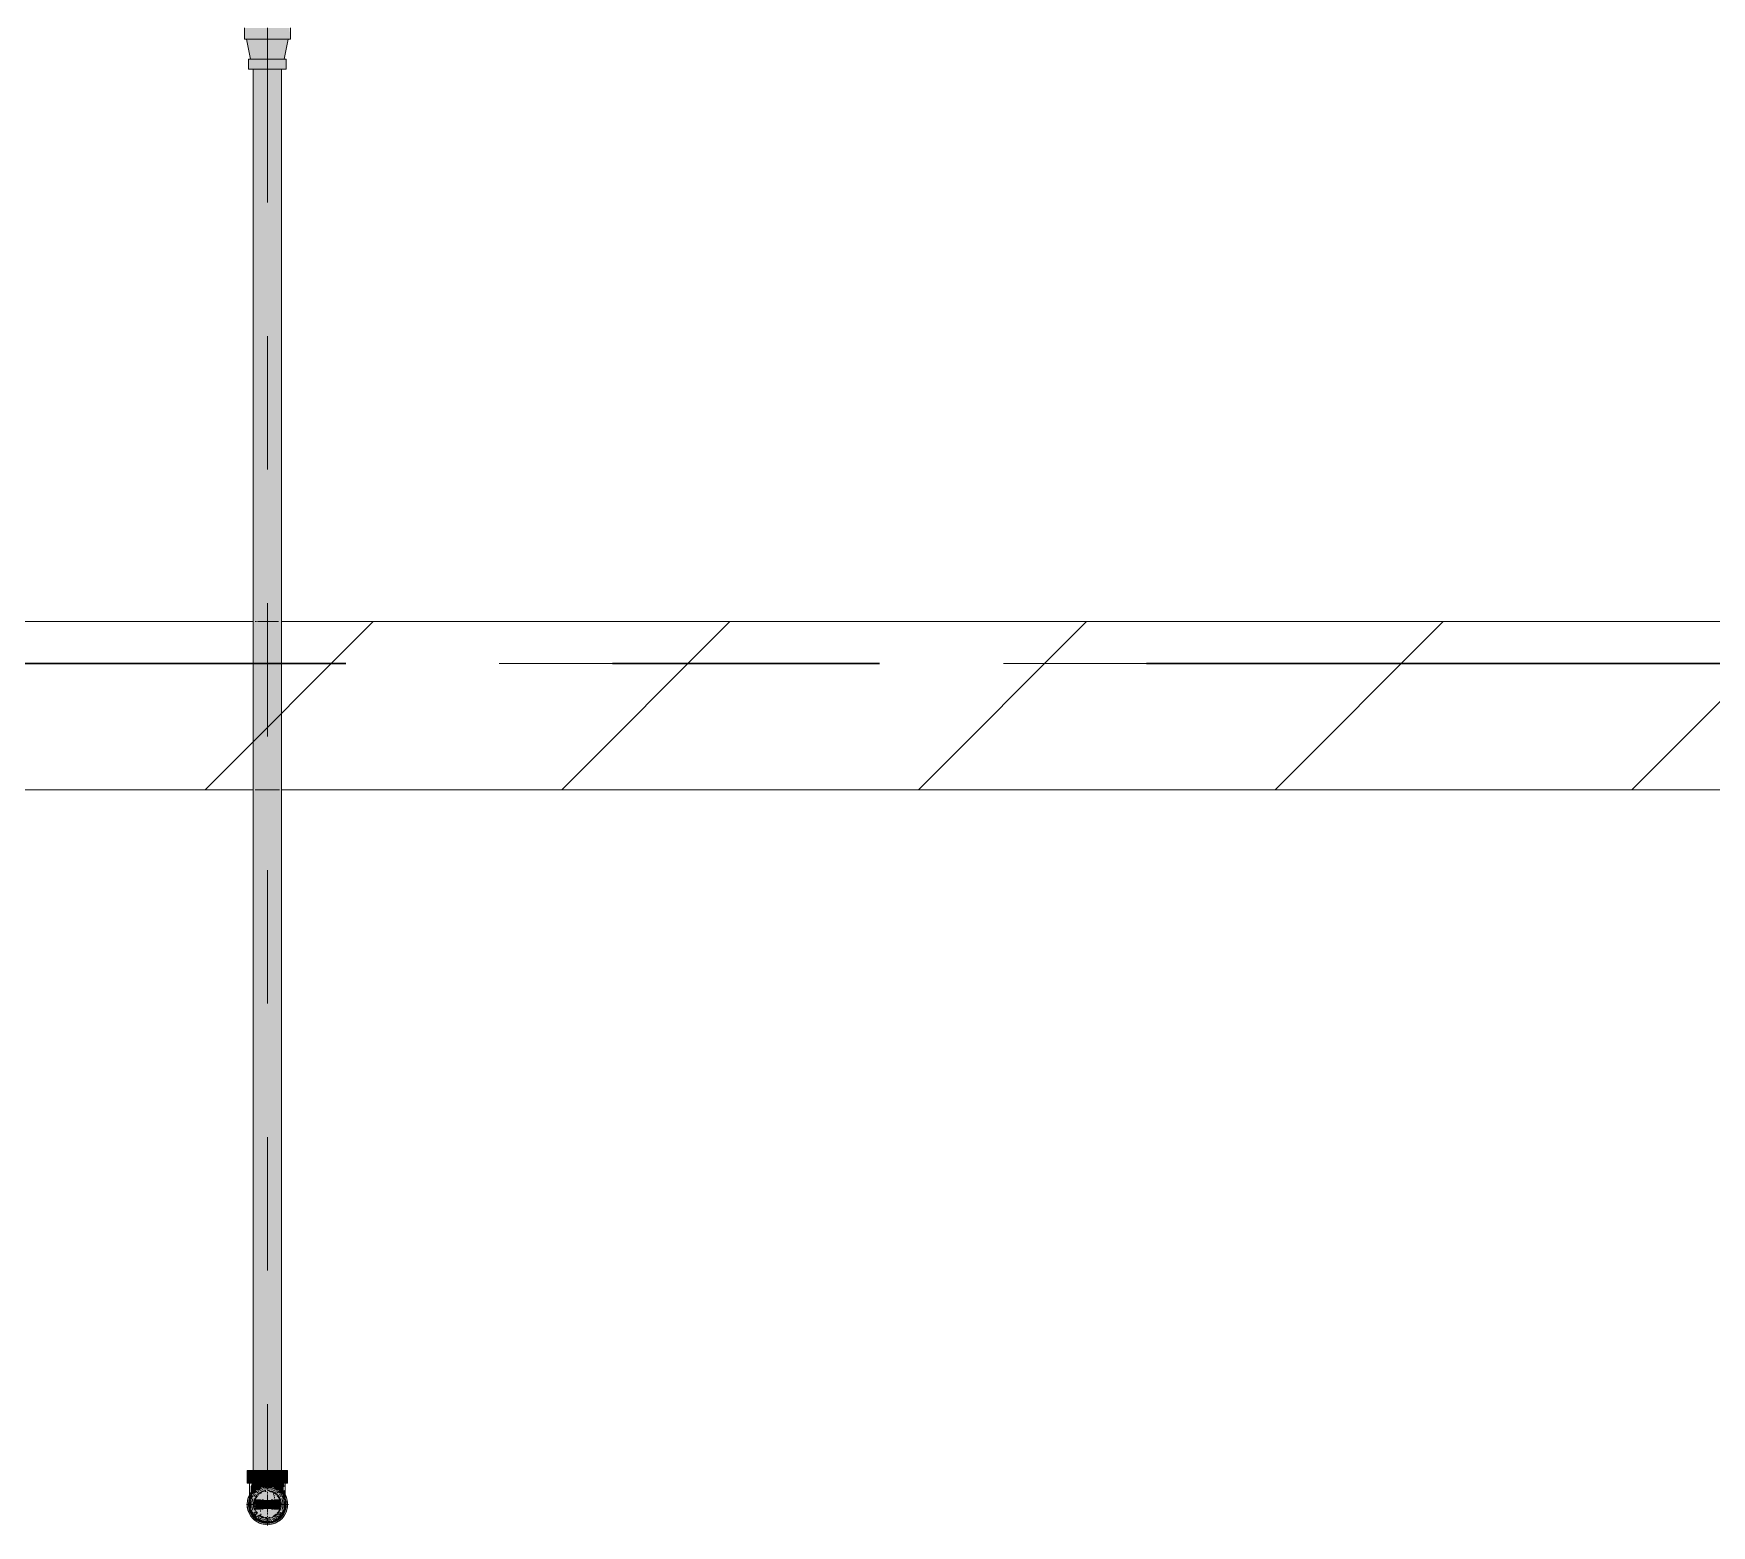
# Model space of a CAD drawing. Header units: millimetres. Extents: x -4000 to 187956, y -58990 to 162485.
# Drawn here: x 68972 to 70968, y 126425 to 128199 of the extents above; entities that cross this region are included whole.
import ezdxf

# ---------------------------------------------------------------- set-up
doc = ezdxf.new("R2010")
doc.units = ezdxf.units.MM
for name, pattern in [('Dash 1_16_', [317.5, 158.75, -158.75]), ('Grid Line', [2222.5, 1270, -317.5, 317.5, -317.5]), ('Grid Line 12_5mm', [2150, 1250, -300, 300, -300])]:
    doc.linetypes.add(name, pattern=pattern)
for name, color, linetype, lineweight in [('A-WALL', 113, 'Continuous', 13), ('A-WALL-PATT', 111, 'Continuous', 13), ('F-SPRN', 3, 'Continuous', 9), ('P-PIPE', 3, 'Continuous', 9), ('P-PIPE-CNTR', 3, 'Continuous', 9), ('S-GRID', 1, 'Continuous', 30)]:
    doc.layers.add(name, color=color, linetype=linetype, lineweight=lineweight)

# ---------------------------------------------------------------- blocks, each defined once
blk = doc.blocks.new('CMF2_NHAXUONG_A_rvt-1-FFS - TANG 1')
at = {"layer": 'A-WALL-PATT', "lineweight": 9}
h = blk.add_hatch(dxfattribs=at)
h.set_pattern_fill('FP_12', color=250, style=0, pattern_type=2)
h.set_pattern_definition([(45, (0, 0), (-212.13203, 212.13203), [])])
h.paths.add_polyline_path([(68581, 127300.1), (97082.8, 127300.1), (97082.8, 127500.1), (67049.8, 127500.1), (67049.8, 127300.1)])
h.paths.add_polyline_path([(43638.6, 127300.1), (63049.8, 127300.1), (63049.8, 127500.1), (43549.8, 127500.1), (43549.8, 127300.1)])
at = {"layer": 'A-WALL', "color": 50, "lineweight": 15}
for p, q in [((69233.5, 127500.1), (67166.5, 127500.1)), ((71733.5, 127500.1), (69266.5, 127500.1)), ((67166.7, 127300.1), (69233.3, 127300.1)), ((69266.7, 127300.1), (71733.3, 127300.1))]:
    blk.add_line(p, q, dxfattribs=at)
at = {"layer": 'A-WALL', "color": 35, "lineweight": 15}
for p, q in [((69233.5, 127500.1), (67166.5, 127500.1)), ((71733.5, 127500.1), (69266.5, 127500.1)), ((67166.7, 127300.1), (69233.3, 127300.1)), ((69266.7, 127300.1), (71733.3, 127300.1))]:
    blk.add_line(p, q, dxfattribs=at)
at = {"layer": 'A-WALL', "color": 14, "lineweight": 15}
for p, q in [((69237.1, 127500.1), (69235.5, 127500.1)), ((69263.4, 127500.1), (69238.2, 127500.1)), ((69235.5, 127300.1), (69264.5, 127300.1))]:
    blk.add_line(p, q, dxfattribs=at)
at = {"layer": 'A-WALL', "color": 15, "lineweight": 15}
for p, q in [((69237.1, 127500.1), (69235.5, 127500.1)), ((69263.4, 127500.1), (69238.2, 127500.1)), ((69235.5, 127300.1), (69264.5, 127300.1))]:
    blk.add_line(p, q, dxfattribs=at)
at = {"layer": 'S-GRID', "linetype": 'Grid Line 12_5mm', "lineweight": 9}
blk.add_line((-824.3, 127450), (183641.1, 127450), dxfattribs=at)
blk = doc.blocks.new('Sprinkler_Up - DN20-V259-FFS - TANG 1')
at = {"layer": 'F-SPRN', "transparency": 33554534}
for points in [[(-13.5, 0), (-3.9, 0.7), (-1.7, 2.9), (-1.2, 3.5), (-0.6, 4), (0.6, 4), (1.2, 3.5), (1.7, 2.9), (4.6, 0), (22.2, 0), (18, 13.1), (6.9, 21.2), (-6.9, 21.2), (-18.4, 11.9), (-22.2, 0)], [(0, -21.2), (6.9, -21.2), (18, -13.1), (22.2, 0), (3.9, -0.7), (1.7, -2.9), (1.2, -3.5), (0.6, -4), (-0.6, -4), (-1.2, -3.5), (-1.7, -2.9), (-4.6, 0), (-22.2, 0), (-18, -13.1), (-6.9, -21.2)], [(0, -16.7), (4.3, -16.1), (11.8, -11.8), (16.1, -4.3), (16.1, 4.3), (11.7, 11.9), (8.3, 14.4), (0, 16.7), (-4.3, 16.1), (-11.8, 11.8), (-16.1, 4.3), (-16.1, -4.3), (-11.8, -11.8), (-8.3, -14.4)], [(0, -15.6), (7.8, -13.5), (13.5, -7.8), (15.1, -4), (15.1, 4), (13.5, 7.8), (7.8, 13.5), (0, 15.6), (-9.9, 11.9), (-11, 11), (-15.1, 4), (-15.1, -4), (-11, -11), (-7.8, -13.5)], [(-10.9, -5.5), (-10.9, 5.4), (-14.5, 5.4), (-14.5, -5.5)], [(-7.7, -5.5), (-7.7, 5.4), (-10.9, 5.4), (-10.9, -5.5)], [(0, -5.5), (0, 5.4), (-7.7, 5.4), (-7.7, -5.5)], [(0, 0), (5.7, 0), (2.9, 4.9), (-2.9, 4.9), (-5.7, 0)], [(2.9, -4.9), (5.7, 0), (-5.7, 0), (-2.9, -4.9)], [(0, 0), (4.6, 0), (0, 4.6), (-4.6, 0)], [(0, -4.6), (4.6, 0), (-4.6, 0)], [(0, -2.6), (1.3, 0), (-1.8, 0)], [(-1.3, 0), (1.8, 0), (0, 2.6)], [(7.7, -5.5), (7.7, 5.4), (0, 5.4), (0, -5.5)], [(10.9, -5.5), (10.9, 5.4), (7.7, 5.4), (7.7, -5.5)], [(14.5, -5.5), (14.5, 5.4), (10.9, 5.4), (10.9, -5.5)]]:
    blk.add_hatch(color=1, dxfattribs=at).paths.add_polyline_path(points)
at = {"layer": 'F-SPRN', "color": 1}
for p, q in [((-11.5, 5.4), (-14.5, 5.4)), ((-14.5, 5.4), (-11.3, 5.4)), ((-14.5, 5.4), (-14.5, 3.7)), ((-14.5, 3.3), (-14.5, 0)), ((-11.5, 5.4), (-11.5, 4)), ((-10.9, 1.9), (-10.9, 3.6)), ((-10.8, 5.4), (-8, 5.4)), ((-8.1, 5.4), (-10.8, 5.4)), ((-8.1, 5.4), (-8.1, 2.8)), ((-8.1, 2.5), (-8.1, 0.7)), ((-7.7, 4.8), (-7.7, 2.7)), ((-7.7, 4.8), (-7.7, 2.7)), ((-7.7, 2.1), (-7.7, 0.5)), ((-7.7, 2.1), (-7.7, 0.5)), ((-6.7, 5.4), (-4.7, 5.4)), ((-5.8, 3.8), (-5.8, 2.2)), ((-2.1, 0), (-2.1, 0)), ((-2.1, 0), (-2.1, -0.1)), ((0, 2.1), (-0.1, 2.1)), ((2.1, 0), (2.1, 0.1)), ((2.1, 0), (2.1, 0)), ((4.7, 5.4), (6.5, 5.4)), ((7.7, 5.4), (10.8, 5.4)), ((7.7, 5.2), (7.7, 2.7)), ((7.7, 5.2), (7.7, 2.7)), ((7.7, 2.3), (7.7, 0.5)), ((7.7, 2.3), (7.7, 0.5)), ((10.8, 5.4), (8.1, 5.4)), ((8.1, 5.4), (8.1, 2.8)), ((8.1, 2.5), (8.1, 0.4)), ((10.9, 5.4), (14.5, 5.4)), ((10.9, 3.6), (10.9, 0.2)), ((14.5, 5.4), (11.5, 5.4)), ((11.5, 5.4), (11.5, 4)), ((11.5, 3), (11.5, 0.2)), ((14.5, 5.4), (14.5, -5.5)), ((-14.5, -1.3), (-14.5, -3.7)), ((-11.1, -5.5), (-14.5, -5.5)), ((-14.5, -5.5), (-11.5, -5.5)), ((-10.9, -2.6), (-10.9, -1.3)), ((-10.8, -5.5), (-8.1, -5.5)), ((-7.8, -5.5), (-10.8, -5.5)), ((-8.1, -4.2), (-8.1, -5.5)), ((-7.7, -2.7), (-7.7, -4)), ((-7.7, -2.7), (-7.7, -4)), ((-7, -5.5), (-5.8, -5.5)), ((-4.8, -5.5), (-7, -5.5)), ((-5.8, -2.3), (-5.8, -3.8)), ((-2.1, -0.3), (-2, -0.4)), ((-2, -0.4), (-2, -0.5)), ((-2, -0.5), (-2, -0.6)), ((-2, -0.6), (-2, -0.7)), ((-2, -0.7), (-1.9, -0.7)), ((-1.9, -0.7), (-1.9, -0.8)), ((-1.9, -0.8), (-1.9, -0.9)), ((-1.9, -0.9), (-1.8, -1)), ((-1.8, -1), (-1.8, -1.1)), ((-1.8, -1), (-1.8, -1)), ((-1.8, -1.1), (-1.7, -1.2)), ((-1.7, -1.2), (-1.6, -1.3)), ((-1.7, -1.2), (-1.7, -1.2)), ((-1.6, -1.3), (-1.6, -1.4)), ((-1.6, -1.4), (-1.5, -1.4)), ((-1.5, -1.4), (-1.4, -1.5)), ((-1.4, -1.5), (-1.3, -1.6)), ((-1.4, -1.5), (-1.4, -1.5)), ((-1.3, -1.6), (-1.3, -1.7)), ((-1.3, -1.7), (-1.2, -1.7)), ((-1.2, -1.7), (-1.1, -1.7)), ((-1.1, -1.7), (-1.1, -1.8)), ((-1.1, -1.8), (-1, -1.8)), ((-1, -1.8), (-0.9, -1.9)), ((-0.9, -1.9), (-0.8, -1.9)), ((-0.8, -1.9), (-0.7, -2)), ((-0.8, -1.9), (-0.8, -1.9)), ((-0.7, -2), (-0.6, -2)), ((-0.6, -2), (-0.5, -2)), ((-0.5, -2), (-0.4, -2)), ((-0.4, -2), (-0.3, -2.1)), ((-0.4, -2), (-0.4, -2)), ((-0.3, -2.1), (-0.2, -2.1)), ((-0.2, -2.1), (-0.1, -2.1)), ((-0.1, -2.1), (0, -2.1)), ((0, -2.1), (0.1, -2.1)), ((0.1, -2.1), (0.2, -2.1)), ((0.1, -2.1), (0.1, -2.1)), ((0.2, -2.1), (0.3, -2.1)), ((0.3, -2.1), (0.4, -2)), ((0.4, -2), (0.5, -2)), ((0.5, -2), (0.6, -2)), ((0.6, -2), (0.7, -2)), ((0.6, -2), (0.6, -2)), ((0.7, -2), (0.8, -1.9)), ((0.8, -1.9), (0.9, -1.9)), ((0.9, -1.9), (1, -1.8)), ((0.9, -1.9), (0.9, -1.9)), ((1, -1.8), (1.1, -1.8)), ((1.1, -1.8), (1.2, -1.7)), ((1.2, -1.7), (1.3, -1.6)), ((1.2, -1.7), (1.2, -1.7)), ((1.3, -1.6), (1.4, -1.6)), ((1.4, -1.5), (1.5, -1.5)), ((1.4, -1.6), (1.4, -1.5)), ((1.5, -1.4), (1.6, -1.3)), ((1.5, -1.5), (1.5, -1.4)), ((1.6, -1.3), (1.7, -1.2)), ((1.6, -1.3), (1.6, -1.3)), ((1.7, -1.1), (1.8, -1.1)), ((1.7, -1.2), (1.7, -1.1)), ((1.8, -1), (1.9, -0.9)), ((1.8, -1.1), (1.8, -1)), ((1.9, -0.8), (2, -0.7)), ((1.9, -0.8), (1.9, -0.8)), ((1.9, -0.9), (1.9, -0.8)), ((2, -0.4), (2.1, -0.3)), ((2, -0.5), (2, -0.4)), ((2, -0.5), (2, -0.5)), ((2, -0.6), (2, -0.5)), ((2, -0.7), (2, -0.6)), ((2.1, -0.1), (2.1, 0)), ((2.1, -0.2), (2.1, -0.1)), ((2.1, -0.3), (2.1, -0.2)), ((7, -5.5), (4.8, -5.5)), ((5.8, -2.2), (5.8, -3.8)), ((5.8, -5.5), (7, -5.5)), ((7.7, -0.5), (7.7, -2.3)), ((7.7, -0.5), (7.7, -2.3)), ((7.7, -2.7), (7.7, -5.4)), ((7.7, -2.7), (7.7, -5.4)), ((10.8, -5.5), (7.7, -5.5)), ((8.1, -0.4), (8.1, -2.5)), ((8.1, -2.8), (8.1, -5.5)), ((8.1, -5.5), (10.8, -5.5)), ((10.9, -0.2), (10.9, -3.6)), ((14.5, -5.5), (10.9, -5.5)), ((11.5, -0.2), (11.5, -3)), ((11.5, -4), (11.5, -5.5)), ((11.5, -5.5), (14.5, -5.5))]:
    blk.add_line(p, q, dxfattribs=at)
at = {"layer": 'F-SPRN', "color": 1, "flags": 128}
for points in [[(-0.6, 2), (-0.7, 2), (-0.8, 1.9), (-0.9, 1.9), (-0.9, 1.9), (-1, 1.8), (-1.1, 1.8), (-1.2, 1.7), (-1.2, 1.7), (-1.3, 1.6), (-1.4, 1.6), (-1.4, 1.5), (-1.5, 1.5), (-1.5, 1.4), (-1.6, 1.3), (-1.6, 1.3), (-1.7, 1.2), (-1.7, 1.1), (-1.8, 1.1), (-1.8, 1), (-1.9, 0.9), (-1.9, 0.8), (-1.9, 0.8), (-2, 0.7), (-2, 0.6), (-2, 0.5), (-2, 0.5), (-2, 0.4), (-2.1, 0.3), (-2.1, 0.2), (-2.1, 0.1), (-2.1, 0)], [(-0.5, 2), (-0.6, 2), (-0.6, 2)], [(-0.1, 2.1), (-0.1, 2.1), (-0.2, 2.1), (-0.3, 2.1), (-0.4, 2), (-0.5, 2)], [(2.1, 0.1), (2.1, 0.2), (2.1, 0.2), (2.1, 0.3), (2, 0.4), (2, 0.5), (2, 0.6), (2, 0.7), (1.9, 0.7), (1.9, 0.8), (1.9, 0.9), (1.8, 1), (1.8, 1), (1.8, 1.1), (1.7, 1.2), (1.7, 1.2), (1.6, 1.3), (1.6, 1.4), (1.5, 1.4), (1.4, 1.5), (1.4, 1.5), (1.3, 1.6), (1.3, 1.7), (1.2, 1.7), (1.1, 1.7), (1.1, 1.8), (1, 1.8), (0.9, 1.9), (0.8, 1.9), (0.8, 1.9), (0.7, 2), (0.6, 2), (0.5, 2), (0.4, 2), (0.4, 2), (0.3, 2.1), (0.2, 2.1), (0.1, 2.1), (0, 2.1)], [(-2.1, -0.1), (-2.1, -0.2), (-2.1, -0.2), (-2.1, -0.3)]]:
    blk.add_lwpolyline(points, dxfattribs=at)
at = {"layer": 'F-SPRN', "color": 1}
for radius, start, end in [(22.2, 360, 180), (21.9, 108.2621, 125.7507), (21.9, 99.348, 107.901), (21.9, 90.145, 98.8503), (21.9, 72.5583, 89.4624), (21.9, 54.2493, 71.7379), (21.9, 165.6773, 179.2615), (21.9, 146.7912, 164.8151), (21.9, 144, 146.7912), (21.9, 126.6942, 143.2701), (16.7, 167.6802, 180), (16.7, 167.6802, 180), (16.7, 155.3879, 164.9693), (16.7, 155.3879, 164.9693), (15.6, 166.4265, 180), (15.6, 166.4265, 180), (15.6, 150.9409, 165), (15.6, 159.6139, 165), (16.7, 136.7213, 149.931), (16.7, 136.7213, 149.931), (15.6, 150.9409, 156.3845), (15.6, 138.4214, 150), (15.6, 138.4214, 150), (16.7, 134.4938, 135), (16.7, 134.4938, 135), (15.6, 129.9005, 135), (15.6, 129.9005, 135), (16.7, 121.4181, 130.5751), (16.7, 121.4181, 130.5751), (15.6, 120.5262, 126.205), (15.6, 120.5262, 126.205), (16.7, 106.5995, 120), (16.7, 106.5995, 120), (15.6, 114.4363, 119.9813), (15.6, 114.4363, 119.9813), (4.63, 155.7832, 180), (4.63, 155.7832, 180), (16.7, 96.4143, 105), (16.7, 96.4143, 105), (4.63, 109.0192, 138.2703), (4.63, 109.0192, 138.2703), (15.6, 95.5762, 100.6843), (15.6, 95.5762, 100.6843), (2.56, 109.0192, 168.8278), (2.56, 109.0192, 168.8278), (2.04, 109.0192, 180), (16.7, 83.0684, 90), (16.7, 83.0684, 90), (4.63, 17.9592, 90), (4.63, 17.9592, 90), (3.81, 57.0577, 90), (2.56, 14.5599, 90), (2.56, 14.5599, 90), (2.04, 10.4703, 90), (15.6, 75.573, 80.5892), (15.6, 75.573, 80.5892), (3.81, 16.1605, 43.8358), (15.6, 67.5614, 74.5481), (15.6, 67.5614, 74.5481), (16.7, 60, 75), (16.7, 60, 75), (15.6, 60.0187, 65.5637), (15.6, 60.0187, 65.5637), (15.6, 53.795, 60), (15.6, 53.795, 60), (16.7, 49.4249, 58.5819), (16.7, 49.4249, 58.5819), (15.6, 45, 50.0995), (15.6, 45, 50.0995), (16.7, 45, 45.5062), (16.7, 45, 45.5062), (15.6, 30, 41.5786), (15.6, 30, 41.5786), (16.7, 30, 43.2787), (16.7, 30, 43.2787), (21.9, 36.7299, 53.3058), (15.6, 23.6155, 29.5646), (15.6, 15, 29.5646), (15.6, 15, 20.3861), (16.7, 15, 24.6121), (16.7, 15, 24.6121), (15.6, 360, 13.6618), (15.6, 0, 13.6618), (16.7, 360, 12.3198), (16.7, 0, 12.3198), (21.9, 33.2088, 36), (21.9, 15.1849, 33.2088), (21.9, 0.7385, 14.3227), (22.2, 180, 360), (21.9, 180.7385, 194.3227), (21.9, 195.1849, 215.2302), (21.9, 216.7299, 233.3058), (16.7, 180, 192.3198), (16.7, 180, 192.3198), (16.7, 195.0307, 204.6121), (16.7, 195.0307, 204.6121), (15.6, 181.9082, 193.6618), (15.6, 181.9082, 193.6618), (15.6, 197.3339, 209.5646), (15.6, 197.3339, 209.5646), (16.7, 210.069, 223.2787), (16.7, 210.069, 223.2787), (15.6, 212.5472, 221.5786), (15.6, 212.5472, 221.5786), (21.9, 234.2493, 251.7379), (16.7, 229.4249, 238.5819), (16.7, 229.4249, 238.5819), (15.6, 233.795, 240), (15.6, 233.795, 240), (16.7, 240, 255), (16.7, 240, 255), (15.6, 240.0187, 254.5481), (15.6, 240.0187, 254.5481), (4.63, 197.9592, 0), (4.63, 197.9592, 360), (15.6, 255, 267.64), (15.6, 255, 267.64), (3.81, 196.1605, 360), (2.56, 191.1677, 270), (2.56, 191.1677, 270), (2.04, 190.4703, 270), (16.7, 263.0684, 270), (16.7, 263.0684, 270), (2.04, 270, 0), (2.56, 270, 0), (2.56, 270, 360), (15.6, 275.5762, 280.6843), (15.6, 275.5762, 280.6843), (16.7, 276.4143, 285), (16.7, 276.4143, 285), (16.7, 286.5995, 300), (16.7, 286.5995, 300), (15.6, 294.4363, 299.9813), (15.6, 294.4363, 299.9813), (21.9, 288.2621, 305.7507), (15.6, 300, 313.2078), (15.6, 300, 313.2078), (16.7, 301.4181, 310.5751), (16.7, 301.4181, 310.5751), (15.6, 318.4214, 330), (15.6, 318.4214, 330), (16.7, 316.7213, 330), (16.7, 316.7213, 330), (21.9, 306.6942, 323.2701), (15.6, 330.4354, 345), (15.6, 330.4354, 336.3845), (15.6, 339.6139, 345), (15.6, 346.3382, 360), (15.6, 346.3382, 360), (16.7, 335.3879, 345), (16.7, 335.3879, 345), (16.7, 347.6802, 360), (16.7, 347.6802, 360), (21.9, 324.7698, 344.8151), (21.9, 345.6773, 359.2615), (21.9, 252.5583, 269.4624), (21.9, 270.145, 278.8503), (21.9, 279.348, 287.901)]:
    blk.add_arc((0, 0), radius, start, end, dxfattribs=at)
blk = doc.blocks.new('Steel_Transition_Threaded_HoaPhat - Standard-V309-FFS - TANG 1')
at = {"layer": 'P-PIPE', "lineweight": 13, "transparency": 33554534}
h = blk.add_hatch(color=1, dxfattribs=at)
h.paths.add_polyline_path([(69250, 126427.6), (69255.8, 126428.4), (69261.3, 126430.6), (69265.9, 126434.2), (69269.5, 126438.8), (69271.7, 126444.3), (69272.5, 126450.1), (69271.7, 126455.9), (69269, 126462), (69265.9, 126466), (69261.3, 126469.6), (69255.8, 126471.8), (69250, 126472.6), (69244.2, 126471.8), (69238.8, 126469.6), (69234.1, 126466), (69230.5, 126461.3), (69228.3, 126455.9), (69227.5, 126450.1), (69228.3, 126444.3), (69230.5, 126438.8), (69234.1, 126434.2), (69238.8, 126430.6), (69244.2, 126428.4)])
h.paths.add_polyline_path([(69250, 126430), (69244.8, 126430.7), (69240, 126432.7), (69235.8, 126435.9), (69232.6, 126440), (69230.6, 126444.9), (69229.9, 126450.1), (69230.6, 126455.3), (69234, 126462), (69235.8, 126464.3), (69240, 126467.5), (69244.8, 126469.5), (69250, 126470.2), (69255.2, 126469.5), (69260.1, 126467.5), (69266, 126462), (69267.4, 126460.1), (69269.4, 126455.3), (69270.1, 126450.1), (69269.4, 126444.9), (69267.4, 126440), (69264.2, 126435.9), (69260.1, 126432.7), (69255.2, 126430.7)])
for points in [[(69250, 126430), (69250, 126433.7), (69241.8, 126435.9), (69235.8, 126441.9), (69233.6, 126450.1), (69235.8, 126458.3), (69241.8, 126464.3), (69250, 126466.5), (69250, 126470.2), (69244.8, 126469.5), (69240, 126467.5), (69234, 126462), (69232.6, 126460.1), (69230.6, 126455.3), (69229.9, 126450.1), (69230.6, 126444.9), (69232.6, 126440), (69235.8, 126435.9), (69240, 126432.7), (69244.8, 126430.7)], [(69250, 126431.6), (69254.8, 126432.2), (69259.3, 126434.1), (69263.1, 126437), (69266, 126440.8), (69267.9, 126445.3), (69268.5, 126450.1), (69267.9, 126454.9), (69264, 126462), (69263.1, 126463.2), (69259.3, 126466.1), (69254.8, 126468), (69250, 126468.6), (69245.2, 126468), (69240.8, 126466.1), (69236, 126462), (69234, 126459.3), (69232.1, 126454.9), (69231.5, 126450.1), (69232.1, 126445.3), (69234, 126440.8), (69236.9, 126437), (69240.8, 126434.1), (69245.2, 126432.2)], [(69250, 126430), (69255.2, 126430.7), (69260.1, 126432.7), (69264.2, 126435.9), (69267.4, 126440), (69269.4, 126444.9), (69270.1, 126450.1), (69269.4, 126455.3), (69266, 126462), (69264.2, 126464.3), (69260.1, 126467.5), (69255.2, 126469.5), (69250, 126470.2), (69250, 126466.5), (69258.2, 126464.3), (69264.2, 126458.3), (69266.4, 126450.1), (69264.2, 126441.9), (69258.2, 126435.9), (69250, 126433.7)]]:
    blk.add_hatch(color=1, dxfattribs=at).paths.add_polyline_path(points)
at = {"layer": 'P-PIPE', "color": 20, "lineweight": 13}
for radius, start, end in [(22.5, 90, 270), (22.5, 135, 270), (20.1, 143.4205, 148.1553), (18.5, 139.7195, 150), (18.5, 139.7195, 150), (22.5, 90, 135), (20.1, 128.8856, 139.8677), (18.5, 123.4976, 133.2041), (18.5, 123.4976, 133.2041), (16.4, 133.3918, 135), (20.1, 109.6859, 125.0043), (16.4, 121.0738, 128.0319), (18.5, 106.819, 120), (18.5, 106.819, 120), (16.4, 115.1607, 120), (16.4, 107.4657, 111.9681), (20.1, 100.9975, 105), (18.5, 91.4353, 103.2046), (18.5, 91.4353, 103.2046), (16.4, 96.2132, 104.6042), (20.1, 90.5246, 98.5089), (22.5, 330, 90), (22.5, 270, 90), (18.5, 78.0986, 90), (18.5, 78.0986, 90), (20.1, 75.0607, 87.9279), (18.5, 60, 75), (18.5, 60, 75), (16.4, 66.9681, 72.9388), (20.1, 54.9957, 75), (16.4, 50.4733, 56.6389), (18.5, 46.7959, 56.5024), (18.5, 46.7959, 56.5024), (16.4, 45, 46.6082), (20.1, 40.1323, 51.1144), (18.5, 30, 40.2805), (18.5, 30, 40.2805), (20.1, 31.8447, 36.5795), (20.1, 166.0499, 180), (20.1, 180, 193.9501), (20.1, 150, 162.7449), (20.1, 197.2551, 210), (18.5, 166.5939, 180), (18.5, 166.5939, 193.4061), (18.5, 180, 193.4061), (18.5, 157.6232, 165), (18.5, 157.6232, 165), (18.5, 195, 202.3768), (18.5, 195, 202.3768), (16.4, 168.5467, 178.9063), (16.4, 184.8393, 191.4533), (16.4, 158.0319, 163.506), (16.4, 143.5463, 150), (16.4, 210.6635, 216.4537), (16.4, 30, 38.0319), (16.4, 338.0319, 342.8691), (16.4, 0, 8.0319), (16.4, 353.5463, 0), (18.5, 15, 22.3768), (18.5, 15, 22.3768), (18.5, 337.6232, 345), (18.5, 337.6232, 345), (20.1, 17.2551, 30), (20.1, 330, 342.7449), (18.5, 0, 13.4061), (18.5, 346.5939, 13.4061), (18.5, 346.5939, 0), (20.1, 346.0499, 13.9501), (20.1, 211.8447, 231.1144), (18.5, 210, 223.5703), (18.5, 210, 223.5703), (18.5, 226.7959, 236.5024), (18.5, 226.7959, 236.5024), (20.1, 234.9957, 240), (16.4, 230.4733, 236.6389), (20.1, 240, 255), (18.5, 240, 255), (18.5, 240, 255), (16.4, 240, 246.5955), (16.4, 250.3629, 255), (20.1, 255.0607, 267.9279), (18.5, 258.0986, 270), (18.5, 258.0986, 270), (16.4, 264.1652, 268.506), (22.5, 270, 330), (20.1, 270.5246, 278.5089), (18.5, 271.4353, 283.2046), (18.5, 271.4353, 283.2046), (16.4, 276.2132, 283.9063), (20.1, 280.9975, 285), (16.4, 287.4657, 291.9681), (18.5, 286.819, 300), (18.5, 286.819, 300), (16.4, 293.4045, 300), (20.1, 289.6859, 305.0043), (18.5, 303.4976, 313.2041), (18.5, 303.4976, 313.2041), (20.1, 308.8856, 328.1553), (18.5, 316.4297, 330), (18.5, 316.4297, 330)]:
    blk.add_arc((69250, 126450.1), radius, start, end, dxfattribs=at)
blk = doc.blocks.new('Steel_Elbow_Threaded_HoaPhat - Standard-V310-FFS - TANG 1')
at = {"layer": 'P-PIPE', "lineweight": 13, "transparency": 33554534}
for points in [[(69233, 126475.5), (69250, 126475.5), (69250, 126490.6), (69225.9, 126490.6), (69226.7, 126475.5), (69229.1, 126475.5)], [(69274.1, 126475.5), (69273.3, 126490.6), (69250, 126490.6), (69250, 126475.5), (69273.3, 126475.5)], [(69250, 126426), (69256.2, 126426.8), (69262.1, 126429.2), (69267.1, 126433), (69270.9, 126438), (69273.3, 126443.8), (69274.1, 126450.1), (69273.3, 126456.3), (69270.9, 126462.1), (69267.1, 126467.1), (69262.1, 126471), (69256.2, 126473.4), (69250, 126474.2), (69243.8, 126473.4), (69237.9, 126471), (69233, 126467.1), (69229, 126462), (69226.7, 126456.3), (69225.9, 126450.1), (69226.7, 126443.8), (69229.1, 126438), (69233, 126433), (69237.9, 126429.2), (69243.8, 126426.8)]]:
    blk.add_hatch(color=1, dxfattribs=at).paths.add_polyline_path(points)
h = blk.add_hatch(color=1, dxfattribs=at)
h.paths.add_polyline_path([(69242.8, 126470), (69240.3, 126470), (69244.1, 126471.9)])
h.paths.add_polyline_path([(69229.8, 126460.2), (69232.1, 126462), (69237.2, 126467.6), (69242.8, 126470), (69250, 126471.2), (69250, 126475.5), (69231.7, 126475.5), (69230.3, 126471.7), (69230.1, 126464.3), (69230, 126462)])
h = blk.add_hatch(color=1, dxfattribs=at)
h.paths.add_polyline_path([(69266.9, 126465.3), (69269.2, 126462), (69268.6, 126464.6)])
h.paths.add_polyline_path([(69270.9, 126458.6), (69270.6, 126467.2), (69269.5, 126466.8), (69269.4, 126470.9), (69270.7, 126471.2), (69269.6, 126475.5), (69250, 126475.5), (69250, 126471.2), (69257.2, 126470), (69255.9, 126471.9), (69263.4, 126467.2), (69267.4, 126463.1), (69266.2, 126468.2), (69269.6, 126462)])
at = {"layer": 'P-PIPE', "color": 20, "lineweight": 13}
for p, q in [((69225.9, 126490.6), (69225.9, 126475.5)), ((69233, 126490.6), (69225.9, 126490.6)), ((69250, 126490.6), (69225.9, 126490.6)), ((69237.9, 126490.6), (69233.8, 126490.6)), ((69243.8, 126490.6), (69238.2, 126490.6)), ((69250, 126490.6), (69243.8, 126490.6)), ((69256.2, 126490.6), (69250, 126490.6)), ((69274.1, 126490.6), (69250, 126490.6)), ((69261.8, 126490.6), (69256.2, 126490.6)), ((69266.2, 126490.6), (69262.1, 126490.6)), ((69270.9, 126490.6), (69267.1, 126490.6)), ((69274.1, 126490.6), (69270.9, 126490.6)), ((69274.1, 126475.5), (69274.1, 126490.6)), ((69225.9, 126475.5), (69231.5, 126475.5)), ((69225.9, 126475.5), (69250, 126475.5)), ((69242.8, 126475.5), (69228.9, 126475.5)), ((69228.9, 126461.8), (69228.9, 126462)), ((69228.9, 126460.9), (69228.9, 126461.8)), ((69231.5, 126475.5), (69233, 126475.5)), ((69232.8, 126475.5), (69231.7, 126475.5)), ((69236.4, 126475.5), (69233.8, 126475.5)), ((69234, 126475.5), (69237.9, 126475.5)), ((69242.8, 126475.5), (69236.4, 126475.5)), ((69237.9, 126475.5), (69242.7, 126475.5)), ((69250, 126475.5), (69243.7, 126475.5)), ((69250, 126475.5), (69243.7, 126475.5)), ((69243.8, 126475.5), (69250, 126475.5)), ((69250, 126475.5), (69256.2, 126475.5)), ((69250, 126475.5), (69274.1, 126475.5)), ((69256.3, 126475.5), (69250, 126475.5)), ((69256.3, 126475.5), (69250, 126475.5)), ((69263.6, 126475.5), (69257.2, 126475.5)), ((69271.2, 126475.5), (69257.2, 126475.5)), ((69257.3, 126475.5), (69262.1, 126475.5)), ((69262.1, 126475.5), (69266, 126475.5)), ((69266.2, 126475.5), (69263.6, 126475.5)), ((69267.1, 126475.5), (69269.7, 126475.5)), ((69268.3, 126475.5), (69267.2, 126475.5)), ((69269.9, 126475.5), (69268.3, 126475.5)), ((69269.7, 126475.5), (69274.1, 126475.5)), ((69271.2, 126462), (69271.2, 126461.2)), ((69271.2, 126462), (69271.2, 126462)), ((69271.2, 126461.2), (69271.2, 126460.3)), ((69228.9, 126455.1), (69228.9, 126455.7)), ((69228.9, 126454.5), (69228.9, 126455.1)), ((69228.9, 126454), (69228.9, 126454.5)), ((69228.9, 126452.5), (69228.9, 126453)), ((69228.9, 126452.1), (69228.9, 126452.5)), ((69228.9, 126451.7), (69228.9, 126452.1)), ((69228.9, 126451.4), (69228.9, 126451.7)), ((69228.9, 126451.1), (69228.9, 126451.4)), ((69228.9, 126450.4), (69228.9, 126450.6)), ((69228.9, 126450.3), (69228.9, 126450.4)), ((69228.9, 126450.2), (69228.9, 126450.3)), ((69228.9, 126450.1), (69228.9, 126450.2)), ((69228.9, 126450.1), (69228.9, 126450.1)), ((69228.9, 126449.9), (69228.9, 126450.1)), ((69228.9, 126449), (69228.9, 126449.9)), ((69228.9, 126448.2), (69228.9, 126449)), ((69229, 126447.3), (69228.9, 126448.2)), ((69229.2, 126446.5), (69229, 126447.3)), ((69229.3, 126445.7), (69229.2, 126446.5)), ((69229.5, 126444.8), (69229.3, 126445.7)), ((69229.7, 126444), (69229.5, 126444.8)), ((69230, 126443.2), (69229.7, 126444)), ((69230.3, 126442.4), (69230, 126443.2)), ((69269.1, 126441.1), (69268.8, 126440.3)), ((69269.5, 126441.9), (69269.1, 126441.1)), ((69269.8, 126442.6), (69269.5, 126441.9)), ((69270.1, 126443.4), (69269.8, 126442.6)), ((69270.3, 126444.2), (69270.1, 126443.4)), ((69270.5, 126445.1), (69270.3, 126444.2)), ((69270.7, 126445.9), (69270.5, 126445.1)), ((69270.9, 126446.7), (69270.7, 126445.9)), ((69271.2, 126450.1), (69271.1, 126449.2)), ((69271.1, 126449.2), (69271.1, 126448.4)), ((69271.2, 126458), (69271.2, 126457.3)), ((69271.2, 126455.9), (69271.2, 126455.3)), ((69271.2, 126455.3), (69271.2, 126454.7)), ((69271.2, 126454.7), (69271.2, 126454.1)), ((69271.2, 126453.1), (69271.2, 126452.6)), ((69271.2, 126452.6), (69271.2, 126452.2)), ((69271.2, 126452.2), (69271.2, 126451.8)), ((69271.2, 126451.8), (69271.2, 126451.5)), ((69271.2, 126451.5), (69271.2, 126451.2)), ((69271.2, 126451.2), (69271.2, 126450.9)), ((69271.2, 126450.5), (69271.2, 126450.3)), ((69271.2, 126450.3), (69271.2, 126450.2)), ((69271.2, 126450.2), (69271.2, 126450.1)), ((69271.2, 126450.1), (69271.2, 126450.1)), ((69231.3, 126440.1), (69231, 126440.9)), ((69231.8, 126439.4), (69231.3, 126440.1)), ((69232.2, 126438.7), (69231.8, 126439.4)), ((69234.3, 126436), (69233.7, 126436.6)), ((69234.8, 126435.4), (69234.3, 126436)), ((69235.4, 126434.8), (69234.8, 126435.4)), ((69236.1, 126434.2), (69235.4, 126434.8)), ((69236.7, 126433.6), (69236.1, 126434.2)), ((69237.4, 126433.1), (69236.7, 126433.6)), ((69238.1, 126432.6), (69237.4, 126433.1)), ((69238.8, 126432.2), (69238.1, 126432.6)), ((69241, 126431), (69240.2, 126431.3)), ((69241.8, 126430.6), (69241, 126431)), ((69242.6, 126430.3), (69241.8, 126430.6)), ((69243.3, 126430), (69242.6, 126430.3)), ((69245.8, 126429.4), (69245, 126429.5)), ((69246.6, 126429.2), (69245.8, 126429.4)), ((69249.2, 126429), (69248.3, 126429)), ((69250, 126428.9), (69249.2, 126429)), ((69250.2, 126428.9), (69250, 126428.9)), ((69251.1, 126429), (69250.2, 126428.9)), ((69251.9, 126429), (69251.1, 126429)), ((69252.8, 126429.1), (69251.9, 126429)), ((69253.6, 126429.2), (69252.8, 126429.1)), ((69254.4, 126429.4), (69253.6, 126429.2)), ((69255.3, 126429.6), (69254.4, 126429.4)), ((69257.7, 126430.4), (69256.9, 126430.1)), ((69258.4, 126430.7), (69257.7, 126430.4)), ((69259.2, 126431.1), (69258.4, 126430.7)), ((69260, 126431.4), (69259.2, 126431.1)), ((69260.7, 126431.8), (69260, 126431.4)), ((69261.4, 126432.3), (69260.7, 126431.8)), ((69262.1, 126432.8), (69261.4, 126432.3)), ((69262.8, 126433.3), (69262.1, 126432.8)), ((69263.5, 126433.8), (69262.8, 126433.3)), ((69264.1, 126434.3), (69263.5, 126433.8)), ((69264.7, 126434.9), (69264.1, 126434.3)), ((69265.3, 126435.5), (69264.7, 126434.9)), ((69265.9, 126436.1), (69265.3, 126435.5)), ((69266.4, 126436.8), (69265.9, 126436.1)), ((69267, 126437.5), (69266.4, 126436.8)), ((69267.5, 126438.1), (69267, 126437.5)), ((69267.9, 126438.9), (69267.5, 126438.1))]:
    blk.add_line(p, q, dxfattribs=at)
at = {"layer": 'P-PIPE', "color": 20, "lineweight": 13, "flags": 128}
for points in [[(69228.9, 126462), (69228.9, 126462.6), (69228.9, 126463.5), (69228.9, 126464.4), (69228.9, 126465.4), (69228.9, 126466.3), (69228.9, 126467.3), (69228.9, 126468.2), (69228.9, 126469.2), (69228.9, 126470.2), (69228.9, 126471.2), (69228.9, 126472.2), (69228.9, 126473.2), (69228.9, 126474.2), (69228.9, 126475.2), (69228.9, 126475.5)], [(69271.2, 126475.5), (69271.2, 126474.5), (69271.2, 126473.5), (69271.2, 126472.5), (69271.2, 126471.5), (69271.2, 126470.5), (69271.2, 126469.5), (69271.2, 126468.5), (69271.2, 126467.5), (69271.2, 126466.6), (69271.2, 126465.6), (69271.2, 126464.7), (69271.2, 126463.8), (69271.2, 126462.9), (69271.2, 126462)], [(69228.9, 126455.7), (69228.9, 126456.4), (69228.9, 126457.1), (69228.9, 126457.8), (69228.9, 126458.5), (69228.9, 126459.3), (69228.9, 126460.1), (69228.9, 126460.9)], [(69228.9, 126453), (69228.9, 126453.4), (69228.9, 126454)], [(69228.9, 126450.6), (69228.9, 126450.8), (69228.9, 126451.1)], [(69231, 126440.9), (69230.6, 126441.6), (69230.3, 126442.4)], [(69271.1, 126448.4), (69271, 126447.6), (69270.9, 126446.7)], [(69271.2, 126460.3), (69271.2, 126459.5), (69271.2, 126458.7), (69271.2, 126458)], [(69271.2, 126457.3), (69271.2, 126456.6), (69271.2, 126455.9)], [(69271.2, 126454.1), (69271.2, 126453.6), (69271.2, 126453.1)], [(69271.2, 126450.9), (69271.2, 126450.7), (69271.2, 126450.5)], [(69233.7, 126436.6), (69233.2, 126437.3), (69232.7, 126438), (69232.2, 126438.7)], [(69240.2, 126431.3), (69239.5, 126431.7), (69238.8, 126432.2)], [(69245, 126429.5), (69244.2, 126429.8), (69243.3, 126430)], [(69248.3, 126429), (69247.5, 126429.1), (69246.6, 126429.2)], [(69256.9, 126430.1), (69256.1, 126429.8), (69255.3, 126429.6)], [(69268.8, 126440.3), (69268.4, 126439.6), (69267.9, 126438.9)]]:
    blk.add_lwpolyline(points, dxfattribs=at)
at = {"layer": 'P-PIPE', "color": 20, "lineweight": 13}
for radius, start, end in [(24.1, 90, 270), (24.1, 150.4645, 225), (24.1, 150, 150.4645), (24.1, 135, 150), (24.1, 90, 135), (21.1, 130, 141.5854), (21.1, 112.9377, 125.8024), (21.1, 99.9464, 104.9657), (21.1, 90, 98.9621), (24.1, 30, 90), (24.1, 270, 90), (21.1, 75.0343, 90), (21.1, 60.7988, 67.6705), (21.1, 54.1976, 59.9895), (21.1, 38.4146, 50), (24.1, 29.5355, 30), (24.1, 15, 29.5355), (21.1, 172.25, 178.0438), (21.1, 181.9711, 187.2923), (21.1, 165.7465, 170), (21.1, 190, 194.2657), (21.1, 150.0076, 164.9665), (21.1, 195.0455, 203.6505), (24.1, 315, 15), (21.1, 15.0335, 29.9924), (21.1, 336.3495, 344.9545), (21.1, 345.7343, 350), (21.1, 1.9562, 7.75), (21.1, 352.7077, 358.0289), (21.1, 205.3748, 209.9974), (21.1, 213.7495, 218.4271), (24.1, 225, 270), (21.1, 218.9611, 230), (21.1, 234.2198, 247.0686), (21.1, 255.037, 270), (24.1, 270, 315), (21.1, 271.1041, 276.3537), (21.1, 279.9303, 284.963), (21.1, 292.3235, 303.6981), (21.1, 310, 321.0389), (21.1, 321.5729, 325.795), (21.1, 330.0026, 334.1966)]:
    blk.add_arc((69250, 126450.1), radius, start, end, dxfattribs=at)

msp = doc.modelspace()

# ---------------------------------------------------------------- block references
at = {"lineweight": 5}
msp.add_blockref('CMF2_NHAXUONG_A_rvt-1-FFS - TANG 1', (0, 0), dxfattribs=at)

# ---------------------------------------------------------------- next in the draw order: hatches: boundary and pattern name
at = {"layer": 'P-PIPE', "transparency": 33554534}
for points in [[(69230.7, 128192.7), (69277.4, 128192.7), (69276.4, 128206), (69222.7, 128206), (69223.6, 128192.7), (69226.3, 128192.7)], [(69235.8, 128168.8), (69270.1, 128168.8), (69273.9, 128192.7), (69225.2, 128192.7), (69230.6, 128168.8), (69232.6, 128168.8)], [(69265.9, 128157), (69272.5, 128157), (69271.7, 128168.8), (69227.5, 128168.8), (69228.3, 128157), (69261.3, 128157)], [(69250, 126490.6), (69250, 128157), (69233.3, 128157), (69233.9, 126490.6), (69245.7, 126490.6)], [(69250, 126490.6), (69266.7, 126490.6), (69266.1, 128157), (69250, 128157), (69250, 126608)], [(69241.7, 126435.6), (69242.8, 126437.6), (69241.7, 126441.7), (69242.8, 126445.9), (69245.8, 126449), (69257.2, 126454.3), (69258.4, 126458.4), (69257.2, 126462.6), (69255.9, 126464.3), (69250, 126466.8), (69241.7, 126464.6), (69235.5, 126458.4), (69233.3, 126450.1), (69235.5, 126441.7), (69238.2, 126438.3)], [(69250, 126433.4), (69258.4, 126435.6), (69261.8, 126438.3), (69266.1, 126445.8), (69266.1, 126454.4), (69261.7, 126462), (69258.4, 126464.6), (69250, 126466.8), (69245.7, 126466.2), (69238.2, 126461.9), (69233.9, 126454.4), (69233.9, 126445.8), (69238.2, 126438.3), (69241.7, 126435.6)]]:
    msp.add_hatch(color=1, dxfattribs=at).paths.add_polyline_path(points)

# ---------------------------------------------------------------- next in the draw order: linework, layer by layer
at = {"layer": 'P-PIPE', "color": 20, "lineweight": 13}
for p, q in [((69222.7, 128206), (69222.7, 128192.7)), ((69277.4, 128192.7), (69277.4, 128206)), ((69222.7, 128192.7), (69277.4, 128192.7)), ((69222.7, 128192.7), (69225, 128192.7)), ((69225.2, 128192.7), (69229.9, 128168.8)), ((69226.3, 128192.7), (69230.7, 128192.7)), ((69230.7, 128192.7), (69236.3, 128192.7)), ((69236.3, 128192.7), (69242.9, 128192.7)), ((69243.6, 128192.7), (69250, 128192.7)), ((69250, 128192.7), (69256.4, 128192.7)), ((69257.1, 128192.7), (69263.7, 128192.7)), ((69263.7, 128192.7), (69269.3, 128192.7)), ((69269.3, 128192.7), (69273.7, 128192.7)), ((69270.1, 128168.8), (69274.8, 128192.7)), ((69275, 128192.7), (69277.4, 128192.7)), ((69227.5, 128168.8), (69227.5, 128157)), ((69229.8, 128168.8), (69227.5, 128168.8)), ((69272.5, 128168.8), (69227.5, 128168.8)), ((69234.1, 128168.8), (69230.6, 128168.8)), ((69238.8, 128168.8), (69234.1, 128168.8)), ((69244.2, 128168.8), (69238.8, 128168.8)), ((69250, 128168.8), (69244.8, 128168.8)), ((69255.2, 128168.8), (69250, 128168.8)), ((69261.3, 128168.8), (69255.8, 128168.8)), ((69265.9, 128168.8), (69261.3, 128168.8)), ((69269.4, 128168.8), (69265.9, 128168.8)), ((69272.5, 128168.8), (69270.2, 128168.8)), ((69272.5, 128157), (69272.5, 128168.8)), ((69227.5, 128157), (69272.5, 128157)), ((69227.5, 128157), (69233.2, 128157)), ((69233.3, 128157), (69233.3, 126490.6)), ((69233.9, 128157), (69233.3, 128157)), ((69238.2, 128157), (69234, 128157)), ((69234.1, 128157), (69238.1, 128157)), ((69261.3, 128157), (69238.7, 128157)), ((69238.8, 128157), (69244.2, 128157)), ((69244.2, 128157), (69250, 128157)), ((69250, 128157), (69255.8, 128157)), ((69255.8, 128157), (69261.3, 128157)), ((69266, 128157), (69261.8, 128157)), ((69261.9, 128157), (69265.9, 128157)), ((69266.7, 128157), (69266.1, 128157)), ((69266.7, 126490.6), (69266.7, 128157)), ((69266.8, 128157), (69272.5, 128157)), ((69233.3, 126490.6), (69237.9, 126490.6)), ((69238.2, 126490.6), (69261.8, 126490.6)), ((69262.1, 126490.6), (69266.7, 126490.6))]:
    msp.add_line(p, q, dxfattribs=at)
at = {"layer": 'P-PIPE', "color": 1}
for centre, radius, start, end in [((69250, 126458.4), 8.35, 69.0027, 79.2369), ((69250, 126458.4), 8.35, 25.3338, 30), ((69250, 126458.4), 8.35, 8.0385, 17.9918), ((69250, 126450.1), 16.7, 51.8726, 57.203), ((69250, 126450.1), 16.7, 39.3092, 45.2846), ((69250, 126450.1), 16.7, 170.1108, 177.203), ((69250, 126450.1), 16.7, 182.797, 189.8892), ((69250, 126450.1), 16.7, 190.2154, 195.2487), ((69250, 126450.1), 16.7, 157.579, 164.2722), ((69250, 126441.7), 8.35, 172.0327, 181.5407), ((69250, 126441.7), 8.35, 131.0366, 150), ((69250, 126441.7), 8.35, 115.6806, 125.5287), ((69250, 126441.7), 8.35, 100.6842, 114.0387), ((69250, 126441.7), 8.35, 90, 100.6842), ((69250, 126458.4), 8.35, 270, 280.6842), ((69250, 126458.4), 8.35, 316.3183, 330), ((69250, 126458.4), 8.35, 352.2824, 1.6717), ((69250, 126450.1), 16.7, 32.3031, 39.2955), ((69250, 126450.1), 16.7, 23.314, 31.0974), ((69250, 126450.1), 16.7, 328.9026, 336.686), ((69250, 126450.1), 16.7, 16.9375, 22.421), ((69250, 126450.1), 16.7, 337.2636, 343.0625), ((69250, 126450.1), 16.7, 4.3093, 9.8892), ((69250, 126450.1), 16.7, 231.8726, 237.203), ((69250, 126441.7), 8.35, 199.9004, 209.0413), ((69250, 126441.7), 8.35, 226.6998, 237.8461), ((69250, 126441.7), 8.35, 249.0027, 259.2369), ((69250, 126450.1), 16.7, 264.6626, 273.5288), ((69250, 126450.1), 16.7, 308.1274, 313.9683), ((69250, 126450.1), 16.7, 314.7154, 320.6908)]:
    msp.add_arc(centre, radius, start, end, dxfattribs=at)
at = {"layer": 'P-PIPE-CNTR', "color": 20, "lineweight": 13}
for p, q in [((69250, 128157), (69250, 128206)), ((69250, 126490.6), (69250, 126475.5)), ((69250, 126475.5), (69250, 126474.1)), ((69250, 126474.1), (69250, 126472.3)), ((69250, 126472.2), (69250, 126470.8)), ((69250, 126469.7), (69250, 126467.9)), ((69250, 126464.4), (69250, 126462.9)), ((69250, 126461.3), (69250, 126459.4)), ((69250, 126458.8), (69250, 126457.5)), ((69250, 126457.5), (69250, 126454.1)), ((69250, 126452.5), (69250, 126451)), ((69250, 126450.7), (69250, 126450.1))]:
    msp.add_line(p, q, dxfattribs=at)
at = {"layer": 'P-PIPE-CNTR', "color": 1, "linetype": 'Dash 1_16_'}
for p, q in [((69250, 128157), (69250, 126490.6)), ((69250, 128157), (69250, 126490.6)), ((69250, 126472.6), (69250, 126475.1)), ((69250, 126471.2), (69250, 126472.6)), ((69250, 126468.6), (69250, 126470.2)), ((69250, 126463.6), (69250, 126465.2)), ((69250, 126459.8), (69250, 126462)), ((69225, 126450.1), (69227.5, 126450.1)), ((69227.8, 126450.1), (69231.5, 126450.1)), ((69231.5, 126450.1), (69233.3, 126450.1)), ((69236.9, 126450.1), (69240.4, 126450.1)), ((69240.4, 126450.1), (69242.3, 126450.1)), ((69245.4, 126450.1), (69247.6, 126450.1)), ((69248.7, 126450.1), (69250, 126450.1)), ((69250, 126455.5), (69250, 126459.1)), ((69250, 126452.6), (69250, 126454.3)), ((69250, 126450.1), (69250, 126452.1)), ((69250, 126448), (69250, 126450.1)), ((69250, 126450.1), (69251.3, 126450.1)), ((69250, 126445.9), (69250, 126447.5)), ((69250, 126441.1), (69250, 126444.6)), ((69251.8, 126450.1), (69254.6, 126450.1)), ((69255.7, 126450.1), (69263.5, 126450.1)), ((69266.4, 126450.1), (69268.5, 126450.1)), ((69268.5, 126450.1), (69272.2, 126450.1)), ((69272.5, 126450.1), (69275, 126450.1)), ((69250, 126438.1), (69250, 126440.4)), ((69250, 126435), (69250, 126436.5)), ((69250, 126432.2), (69250, 126433.4)), ((69250, 126430), (69250, 126431.6)), ((69250, 126427.6), (69250, 126428.9)), ((69250, 126425.1), (69250, 126427.6))]:
    msp.add_line(p, q, dxfattribs=at)
at = {"layer": 'S-GRID', "linetype": 'Grid Line'}
msp.add_line((-824.3, 127450), (183641.1, 127450), dxfattribs=at)

# ---------------------------------------------------------------- next in the draw order: block references
at = {"layer": 'F-SPRN', "color": 1}
msp.add_blockref('Sprinkler_Up - DN20-V259-FFS - TANG 1', (69250, 126450.1), dxfattribs=at)
at = {"layer": 'P-PIPE', "color": 20, "lineweight": 13}
for name in ['Steel_Elbow_Threaded_HoaPhat - Standard-V310-FFS - TANG 1', 'Steel_Transition_Threaded_HoaPhat - Standard-V309-FFS - TANG 1']:
    msp.add_blockref(name, (0, 0), dxfattribs=at)

doc.saveas('drawing.dxf')
